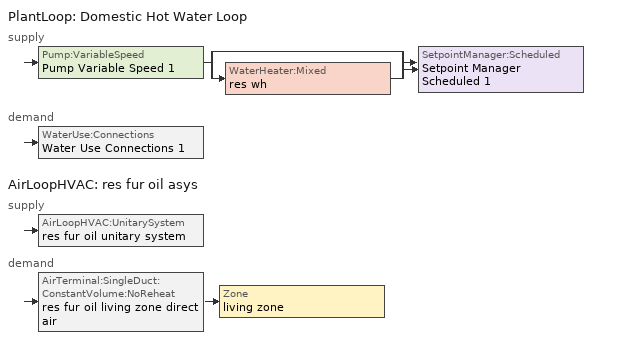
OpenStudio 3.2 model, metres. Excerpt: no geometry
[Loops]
PlantLoop 'Domestic Hot Water Loop'
 supply: Pump:VariableSpeed 'Pump Variable Speed 1' > split
  | bypass
  | WaterHeater:Mixed 'res wh'
  join > SetpointManager:Scheduled 'Setpoint Manager Scheduled 1'
 demand: WaterUse:Connections 'Water Use Connections 1'
AirLoopHVAC 'res fur oil asys'
 supply: AirLoopHVAC:UnitarySystem 'res fur oil unitary system'
 demand: AirTerminal:SingleDuct:ConstantVolume:NoReheat 'res fur oil living zone direct air' > Zone 'living zone'
[Sizing:Zone]
living zone: Zone Cooling Design Supply Air Temperature Input Method=SupplyAirTemperature; Zone Cooling Design Supply Air Temperature {C}=14; Zone Cooling Design Supply Air Temperature Difference {deltaC}=11.11; Zone Heating Design Supply Air Temperature Input Method=SupplyAirTemperature; Zone Heating Design Supply Air Temperature {C}=40; Zone Heating Design Supply Air Temperature Difference {deltaC}=11.11; Zone Cooling Design Supply Air Humidity Ratio {kg-H2O/kg-air}=0.0085; Zone Heating Design Supply Air Humidity Ratio {kg-H2O/kg-air}=0.008; Cooling Design Air Flow Method=DesignDay; Heating Design Air Flow Method=DesignDay; Account for Dedicated Outdoor Air System=No; Dedicated Outdoor Air System Control Strategy=NeutralSupplyAir; Dedicated Outdoor Air Low Setpoint Temperature for Design {C}=autosize; Dedicated Outdoor Air High Setpoint Temperature for Design {C}=autosize
[Zone equipment]
living zone: res fur oil living zone direct air
[PlantLoop]
Domestic Hot Water Loop: Glycol Concentration=0; Maximum Loop Flow Rate {m3/s}=0.01; Plant Loop Volume {m3}=0.003; Load Distribution Scheme=Optimal
[Sizing:Plant]
Domestic Hot Water Loop: Loop Type=Heating; Design Loop Exit Temperature {C}=51.6667; Loop Design Temperature Difference {deltaC}=5.55556; Sizing Option=NonCoincident; Zone Timesteps in Averaging Window=1; Coincident Sizing Factor Mode=None
[Pump:VariableSpeed]
Pump Variable Speed 1: Rated Flow Rate {m3/s}=0.01; Rated Pump Head {Pa}=1; Rated Power Consumption {W}=0; Motor Efficiency=1; Fraction of Motor Inefficiencies to Fluid Stream=0; Coefficient 1 of the Part Load Performance Curve=0; Coefficient 2 of the Part Load Performance Curve=1; Coefficient 3 of the Part Load Performance Curve=0; Coefficient 4 of the Part Load Performance Curve=0; Pump Control Type=Intermittent; Skin Loss Radiative Fraction=0.5; Design Power Sizing Method=PowerPerFlowPerPressure; Design Electric Power per Unit Flow Rate {W/(m3/s)}=348701.1; Design Shaft Power per Unit Flow Rate per Unit Head {W-s/m3-Pa}=1.28205; Design Minimum Flow Rate Fraction=0
[SetpointManager:Scheduled]
Setpoint Manager Scheduled 1: Control Variable=Temperature; Schedule=dhw temp
[WaterHeater:Mixed]
res wh: Tank Volume {m3}=0.143846; Setpoint Temperature Schedule=WH Setpoint Temp; Deadband Temperature Difference {deltaC}=2; Maximum Temperature Limit {C}=99; Heater Control Type=Cycle; Heater Maximum Capacity {W}=26376.4; Heater Minimum Capacity {W}=0; Heater Fuel Type=FuelOilNo1; Heater Thermal Efficiency=0.785065; Off Cycle Parasitic Fuel Consumption Rate {W}=0; Off Cycle Parasitic Fuel Type=Electricity; Off Cycle Parasitic Heat Fraction to Tank=0; On Cycle Parasitic Fuel Consumption Rate {W}=0; On Cycle Parasitic Fuel Type=Electricity; On Cycle Parasitic Heat Fraction to Tank=0; Ambient Temperature Indicator=ThermalZone; Ambient Temperature Thermal Zone=living zone; Off Cycle Loss Coefficient to Ambient Temperature {W/K}=3.56229; Off Cycle Loss Fraction to Thermal Zone=0.64; On Cycle Loss Coefficient to Ambient Temperature {W/K}=3.56229; On Cycle Loss Fraction to Thermal Zone=1; Use Side Effectiveness=1; Source Side Effectiveness=1; Use Side Design Flow Rate {m3/s}=autosize; Source Side Design Flow Rate {m3/s}=autosize; Indirect Water Heating Recovery Time {hr}=1.5; Source Side Flow Control Mode=IndirectHeatPrimarySetpoint
[WaterHeater:Sizing]
res wh: Design Mode=PeakDraw; Time Storage Can Meet Peak Draw {hr}=0.538503; Time for Tank Recovery {hr}=0; Nominal Tank Volume for Autosizing Plant Connections {m3}=1
[WaterUse:Connections]
Water Use Connections 1: Drain Water Heat Exchanger Type=None; Drain Water Heat Exchanger Destination=Plant; Water Use Equipment Name 1=res shower; Water Use Equipment Name 2=res sink; Water Use Equipment Name 3=res bath; Water Use Equipment Name 4=res shower dist; Water Use Equipment Name 5=res sink dist; Water Use Equipment Name 6=res bath dist; Water Use Equipment Name 7=res cw; Water Use Equipment Name 8=res dw
[WaterUse:Equipment:Definition]
Name | Peak Flow Rate {m3/s} | Target Temperature Schedule
res shower | 0.000104443 | fixtures temperature schedule
res sink | 5.57625e-05 | fixtures temperature schedule
res bath | 0.000348299 | fixtures temperature schedule
res shower dist; res sink dist; res bath dist | 0 | fixtures temperature schedule
res cw | 5.40889e-06 | res cw temperature schedule
res dw | 1.12705e-05 | res dw temperature schedule
[OtherEquipment:Definition] Design Level Calculation Method=EquipmentLevel; Fraction Radiant=0; Fraction Lost=0
Name | Design Level {W} | Fraction Latent
res shower | 3002.61 | 0.486891
res sink | 559.57 | 0.311263
res bath | 5132.09 | 0
[EnergyManagementSystem:Sensor]
Name | Output Variable or Output Meter Index Key | Output Variable or Output Meter
res_shower_tout | res wh | Water Heater Use Side Outlet Temperature
res_af_1_tin_s | living zone | Zone Mean Air Temperature
res_af_1_tt_s | living zone | Zone Outdoor Air Drybulb Temperature
res_ds_res_fur_oil_asys_fan_rtf_s | res fur oil htg supply fan | Fan Runtime Fraction
res_ds_res_fur_oil_asys_win_s | living zone | Zone Mean Air Humidity Ratio
[Coil:Heating:Gas]
res fur oil heating coil: Availability Schedule=Always On Discrete; Gas Burner Efficiency=0.8; Nominal Capacity {W}=41396.6; Parasitic Electric Load {W}=220; Parasitic Gas Load {W}=0; Fuel Type=FuelOilNo1
[Fan:OnOff]
res fur oil htg supply fan: Availability Schedule=Always On Discrete; Fan Total Efficiency=0.75; Pressure Rise {Pa}=794.58; Maximum Flow Rate {m3/s}=1.22423; Motor Efficiency=1; Motor In Airstream Fraction=1; Fan Power Ratio Function of Speed Ratio Curve=Fan On Off Power Curve; Fan Efficiency Ratio Function of Speed Ratio Curve=Fan On Off Efficiency Curve
[AirLoopHVAC:UnitarySystem]
res fur oil unitary system: Control Type=Load; Controlling Zone or Thermostat Location=living zone; Dehumidification Control Type=None; Availability Schedule=Always On Discrete; Supply Fan=res fur oil htg supply fan; Fan Placement=BlowThrough; Supply Air Fan Operating Mode Schedule=Always Off Discrete; Heating Coil=res fur oil heating coil; DX Heating Coil Sizing Ratio=1; Use DOAS DX Cooling Coil=No; DOAS DX Cooling Coil Leaving Minimum Air Temperature {C}=2; Latent Load Control=SensibleOnlyLoadControl; Supply Air Flow Rate Method During Cooling Operation=SupplyAirFlowRate; Supply Air Flow Rate During Cooling Operation {m3/s}=0; Supply Air Flow Rate Method During Heating Operation=SupplyAirFlowRate; Supply Air Flow Rate During Heating Operation {m3/s}=1.22423; Supply Air Flow Rate When No Cooling or Heating is Required {m3/s}=0; Maximum Supply Air Temperature {C}=48.8889; Maximum Outdoor Dry-Bulb Temperature for Supplemental Heater Operation {C}=21; Maximum Cycling Rate {cycles/hr}=2.5; Heat Pump Time Constant {s}=60; Fraction of On-Cycle Power Use=0.01; Heat Pump Fan Delay Time {s}=60; Ancilliary On-Cycle Electric Power {W}=0; Ancilliary Off-Cycle Electric Power {W}=0
[AirLoopHVAC]
res fur oil asys: Availability Schedule=Always On Discrete; Design Supply Air Flow Rate {m3/s}=1.22423; Design Return Air Flow Fraction of Supply Air Flow=1
[Sizing:System]
res fur oil asys: Type of Load to Size On=Sensible; Design Outdoor Air Flow Rate {m3/s}=Autosize; Central Heating Maximum System Air Flow Ratio=0.3; Preheat Design Temperature {C}=7; Preheat Design Humidity Ratio {kg-H2O/kg-Air}=0.008; Precool Design Temperature {C}=12.8; Precool Design Humidity Ratio {kg-H2O/kg-Air}=0.008; Central Cooling Design Supply Air Temperature {C}=12.8; Central Heating Design Supply Air Temperature {C}=16.7; Sizing Option=NonCoincident; 100% Outdoor Air in Cooling=Yes; 100% Outdoor Air in Heating=Yes; Central Cooling Design Supply Air Humidity Ratio {kg-H2O/kg-Air}=0.0085; Central Heating Design Supply Air Humidity Ratio {kg-H2O/kg-Air}=0.008; Cooling Design Air Flow Method=DesignDay; Cooling Design Air Flow Rate {m3/s}=0; Heating Design Air Flow Method=DesignDay; Heating Design Air Flow Rate {m3/s}=0; System Outdoor Air Method=ZoneSum; Zone Maximum Outdoor Air Fraction=1; Cooling Supply Air Flow Rate Per Floor Area {m3/s-m2}=0.00996765; Cooling Fraction of Autosized Cooling Supply Air Flow Rate=1; Cooling Supply Air Flow Rate Per Unit Cooling Capacity {m3/s-W}=3.94755e-05; Heating Supply Air Flow Rate Per Floor Area {m3/s-m2}=0.00996765; Heating Fraction of Autosized Heating Supply Air Flow Rate=1; Heating Fraction of Autosized Cooling Supply Air Flow Rate=1; Heating Supply Air Flow Rate Per Unit Heating Capacity {m3/s-W}=3.15882e-05; Cooling Design Capacity Method=CoolingDesignCapacity; Cooling Design Capacity {W}=autosize; Cooling Design Capacity Per Floor Area {W/m2}=234.7; Fraction of Autosized Cooling Design Capacity=1; Heating Design Capacity Method=HeatingDesignCapacity; Heating Design Capacity {W}=autosize; Heating Design Capacity Per Floor Area {W/m2}=157; Fraction of Autosized Heating Design Capacity=1; Central Cooling Capacity Control Method=OnOff
[AirTerminal:SingleDuct:ConstantVolume:NoReheat]
res fur oil living zone direct air: Availability Schedule=Always On Discrete; Maximum Air Flow Rate {m3/s}=1.22423
[ElectricEquipment:Definition] Design Level Calculation Method=EquipmentLevel
Name | Design Level {W} | Fraction Latent | Fraction Radiant | Fraction Lost
res cw | 397.975 | 0 | 0.48 | 0.2
res dw | 536.968 | 0.15 | 0.36 | 0.25
[Schedule:Constant]
Name | Value
dhw temp; WH Setpoint Temp | 51.6667
fixtures temperature schedule | 43.3333
Always On Discrete | 1
Always Off Discrete | 0
res cw temperature schedule; res dw temperature schedule | 52.666
[Curve:Exponent]
Fan On Off Power Curve: Coefficient1 Constant=1; Coefficient2 Constant=0; Coefficient3 Constant=0; Minimum Value of x=0; Maximum Value of x=1
[Curve:Cubic]
Fan On Off Efficiency Curve: Coefficient1 Constant=1; Coefficient2 x=0; Coefficient3 x**2=0; Coefficient4 x**3=0; Minimum Value of x=0; Maximum Value of x=1
